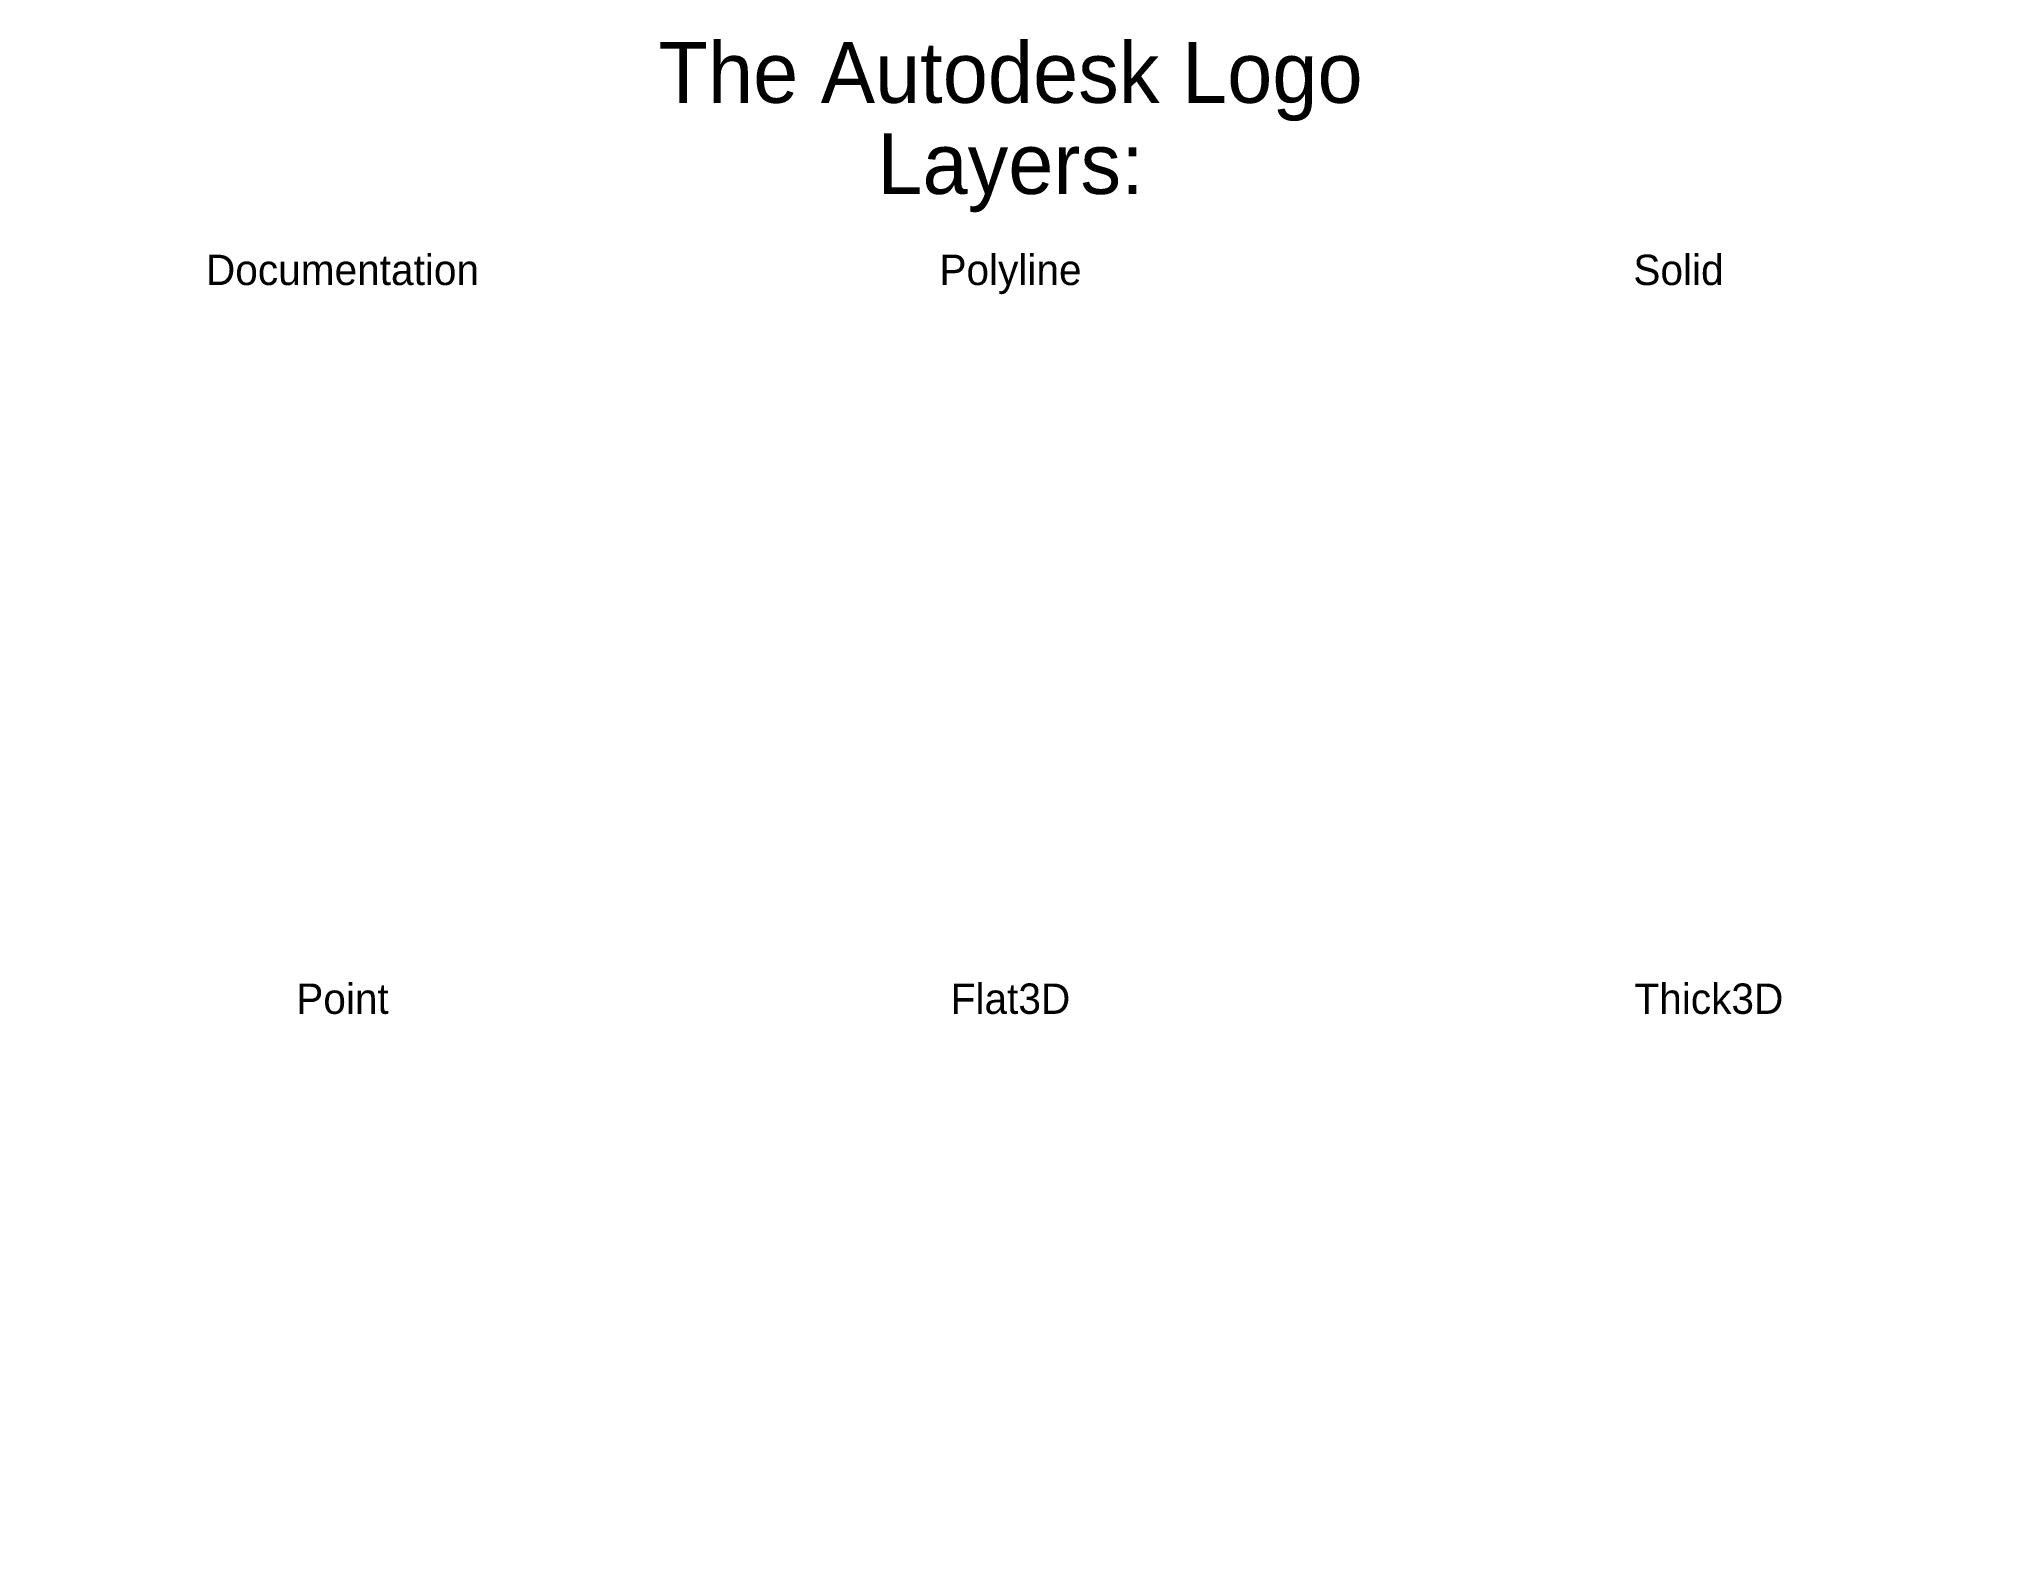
# Model space of a CAD drawing. Extents: x 1.25 to 9.25, y 4 to 10.14.
import ezdxf
from ezdxf.enums import TextEntityAlignment as Align

# ---------------------------------------------------------------- set-up
doc = ezdxf.new("R2010")
doc.units = 0
doc.header["$MEASUREMENT"] = 0
doc.layers.get('0').update_dxf_attribs({"linetype": 'CONTINUOUS'})

msp = doc.modelspace()

# ---------------------------------------------------------------- texts
for s, height, p in [('The Autodesk Logo', 0.25, (5.25, 9.875)), ('Layers:', 0.25, (5.25, 9.5)), ('Documentation', 0.125, (2.5, 9.125)), ('Polyline', 0.125, (5.25, 9.125)), ('Solid', 0.125, (8, 9.125)), ('Point', 0.125, (2.5, 6.125)), ('Flat3D', 0.125, (5.25, 6.125)), ('Thick3D', 0.125, (8.125, 6.125))]:
    msp.add_text(s, height=height).set_placement(p, align=Align.CENTER)

doc.saveas('drawing.dxf')
